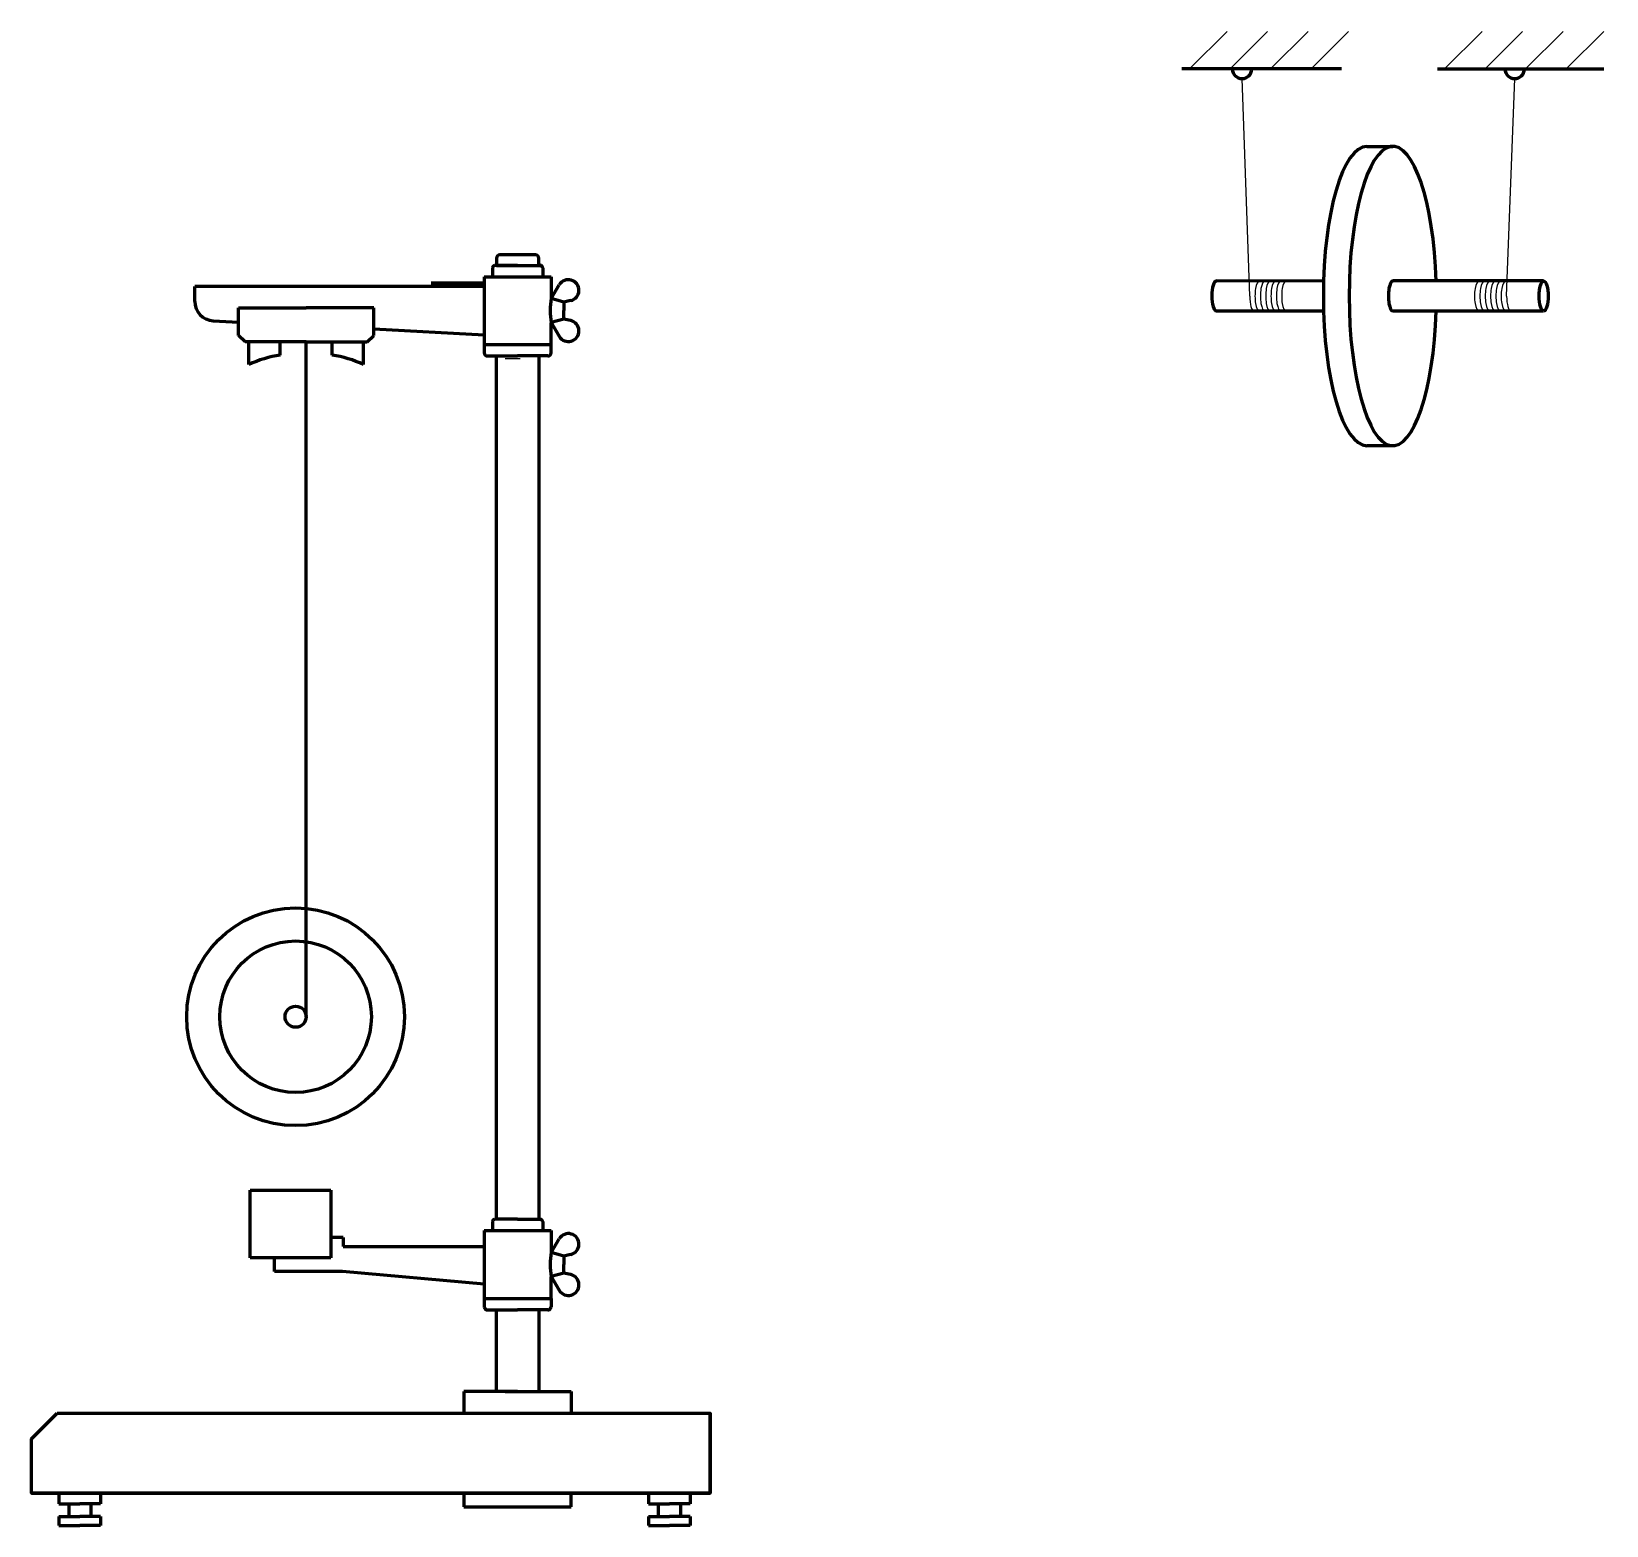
# Paper-space layout 'Чертёж' of a CAD drawing. Header units: millimetres. Extents: x 35 to 157, y 148 to 264.
import ezdxf

# ---------------------------------------------------------------- set-up
doc = ezdxf.new("R2010")
doc.units = ezdxf.units.MM
doc.linetypes.add('GOST2.303 5', pattern=[24, 20, -1.5, 1, -1.5])
for name, color, linetype, lineweight in [('Основные', 7, 'Continuous', 60), ('Построения', 170, 'Continuous', 0), ('Тонкие', 7, 'Continuous', 25), ('Штриховки', 7, 'GOST2.303 5', 25)]:
    doc.layers.add(name, color=color, linetype=linetype, lineweight=lineweight)
doc.layers.get('Построения').off()

# ---------------------------------------------------------------- blocks, each defined once
blk = doc.blocks.new('БАРАШЕК')
at = {"layer": 'Основные'}
for p, q in [((0, 1.35), (0.91, 2.89)), ((1.43, 0.96), (0, 1.35)), ((2.2, 1.12), (1.43, 0.96)), ((1.43, 0.96), (1.43, 0)), ((1.43, -0.96), (1.43, 0)), ((1.43, -0.96), (0, -1.35)), ((0, -1.35), (0.91, -2.89)), ((2.2, -1.12), (1.43, -0.96))]:
    blk.add_line(p, q, dxfattribs=at)
for centre, radius, start, end in [((1.95, 2.29), 1.19, 282.4121, 150.0186), ((8.8, 0), 8.9, 171.2657, 188.7343), ((1.95, -2.29), 1.19, 209.9814, 77.5879)]:
    blk.add_arc(centre, radius, start, end, dxfattribs=at)

psp = doc.layouts.new('Чертёж')

# ---------------------------------------------------------------- hatches: boundary and pattern name
at = {"layer": 'Штриховки'}
h = psp.add_hatch(dxfattribs=at)
h.set_pattern_fill('ANSI31', color=256, scale=0.7, style=0)
h.set_pattern_definition([(45, (8.5008, 0), (-1.571545, 1.571545), [])])
h.paths.add_polyline_path([(136.8, 261.1), (137.37, 264.01), (125.45, 264.01), (124.41, 261.1)])
h = psp.add_hatch(dxfattribs=at)
h.set_pattern_fill('ANSI31', color=256, scale=0.7, style=0)
h.paths.add_polyline_path([(144.88, 264.01), (142.67, 261.1), (155.14, 261.1), (157.36, 264.01)])

# ---------------------------------------------------------------- linework, layer by layer
at = {"layer": 'Основные'}
for p, q in [((136.8, 261.1), (124.41, 261.1)), ((144.24, 261.1), (157.15, 261.1)), ((138.78, 255.09), (140.78, 255.09)), ((70.94, 245.68), (70.94, 244.98)), ((72.88, 245.86), (71.13, 245.86)), ((72.88, 245.86), (74.64, 245.86)), ((74.83, 245.68), (74.83, 244.98)), ((70.29, 244.49), (66.17, 244.49)), ((70.29, 244.98), (70.29, 239.08)), ((70.29, 244.98), (75.48, 244.98)), ((70.29, 244.98), (75.48, 244.98)), ((75.48, 244.98), (75.48, 243.28)), ((135.41, 244.64), (127.08, 244.65)), ((152.47, 244.65), (140.78, 244.65)), ((70.29, 244.22), (47.84, 244.22)), ((47.84, 243.06), (47.84, 244.22)), ((51.24, 241.46), (51.24, 242.57)), ((51.24, 242.57), (56.48, 242.57)), ((61.72, 242.57), (56.48, 242.57)), ((61.72, 241.46), (61.72, 242.57)), ((135.41, 242.32), (127.08, 242.32)), ((152.47, 242.32), (140.78, 242.32)), ((49.26, 241.57), (51.24, 241.46)), ((51.24, 240.42), (51.24, 241.46)), ((61.72, 240.42), (61.72, 241.46)), ((61.72, 240.94), (70.29, 240.46)), ((75.48, 239.08), (75.48, 241.41)), ((51.74, 239.93), (51.24, 240.42)), ((56.48, 239.93), (51.74, 239.93)), ((52.04, 238.16), (52.04, 239.93)), ((54.47, 238.9), (54.47, 239.93)), ((56.48, 187.56), (56.48, 239.93)), ((56.48, 239.93), (61.22, 239.93)), ((58.49, 238.9), (58.49, 239.93)), ((60.93, 238.16), (60.93, 239.93)), ((61.22, 239.93), (61.72, 240.42)), ((70.29, 239.71), (75.48, 239.71)), ((70.54, 238.83), (72.88, 238.83)), ((71.25, 171.84), (71.25, 238.83)), ((75.23, 238.83), (72.88, 238.83)), ((74.52, 238.83), (74.52, 171.84)), ((138.78, 231.88), (140.78, 231.88)), ((52.14, 168.84), (52.14, 174.1)), ((52.14, 174.1), (58.4, 174.1)), ((58.4, 174.1), (58.4, 168.84)), ((70.94, 171.66), (70.94, 170.96)), ((72.88, 171.84), (71.13, 171.84)), ((72.88, 171.84), (74.64, 171.84)), ((74.83, 171.66), (74.83, 170.96)), ((59.35, 170.42), (58.4, 170.42)), ((59.35, 170.42), (59.35, 169.74)), ((70.29, 170.96), (70.29, 165.69)), ((70.29, 170.96), (75.48, 170.96)), ((75.48, 170.96), (75.48, 169.26)), ((54.02, 168.84), (52.14, 168.84)), ((54.02, 167.8), (54.02, 168.84)), ((58.4, 168.84), (54.02, 168.84)), ((59.35, 169.74), (70.29, 169.74)), ((59.3, 167.8), (54.02, 167.8)), ((70.29, 166.82), (59.3, 167.8)), ((75.48, 165.69), (75.48, 167.39)), ((70.29, 165.69), (75.48, 165.69)), ((70.29, 165.69), (70.29, 165.06)), ((75.48, 165.69), (75.48, 165.06)), ((70.54, 164.81), (72.88, 164.81)), ((71.23, 164.81), (71.23, 158.47)), ((75.23, 164.81), (72.88, 164.81)), ((74.52, 164.81), (74.52, 158.47)), ((72.88, 158.47), (68.72, 158.47)), ((68.72, 158.47), (68.72, 156.81)), ((72.88, 158.47), (77.05, 158.47)), ((77.05, 158.47), (77.05, 156.81)), ((87.83, 150.58), (87.83, 156.81)), ((35.17, 150.58), (87.83, 150.58)), ((37.3, 150.58), (37.3, 149.76)), ((40.52, 150.58), (40.52, 149.76)), ((68.72, 150.58), (68.72, 149.53)), ((77.05, 149.53), (77.05, 150.58)), ((83.05, 150.58), (83.05, 149.76)), ((86.27, 150.58), (86.27, 149.76)), ((37.3, 149.76), (38.91, 149.76)), ((38.06, 149.76), (38.06, 148.78)), ((40.52, 149.76), (38.91, 149.76)), ((39.77, 149.76), (39.77, 148.78)), ((68.72, 149.53), (77.05, 149.53)), ((83.05, 149.76), (84.66, 149.76)), ((83.8, 149.76), (83.8, 148.78)), ((86.27, 149.76), (84.66, 149.76)), ((85.51, 149.76), (85.51, 148.78)), ((37.3, 148.78), (37.3, 148.08)), ((37.3, 148.78), (38.91, 148.78)), ((37.3, 148.08), (38.91, 148.08)), ((40.52, 148.78), (38.91, 148.78)), ((40.52, 148.08), (38.91, 148.08)), ((40.52, 148.78), (40.52, 148.08)), ((83.05, 148.78), (83.05, 148.08)), ((83.05, 148.78), (84.66, 148.78)), ((83.05, 148.08), (84.66, 148.08)), ((86.27, 148.78), (84.66, 148.78)), ((86.27, 148.08), (84.66, 148.08)), ((86.27, 148.78), (86.27, 148.08))]:
    psp.add_line(p, q, dxfattribs=at)
psp.add_lwpolyline([(71.25, 245.86), (74.52, 245.86), (74.52, 246.42, 0.414214), (74.27, 246.67), (71.5, 246.67, 0.414214), (71.25, 246.42)], format="xyb", close=True, dxfattribs=at)
psp.add_lwpolyline([(37.17, 156.81), (87.83, 156.81), (87.83, 150.58), (35.17, 150.58), (35.17, 154.81)], close=True, dxfattribs=at)
for radius in [8.45, 5.88, 0.819]:
    psp.add_circle((55.66, 187.56), radius, dxfattribs=at)
for centre, radius, start, end in [((129.09, 261.1), 0.747, 180, 0), ((150.24, 261.1), 0.747, 180, 0), ((71.13, 245.68), 0.187, 90, 180), ((74.64, 245.68), 0.187, 0, 90), ((49.34, 243.06), 1.5, 180, 266.9908), ((55.66, 230.53), 8.45, 98.0947, 115.4071), ((57.3, 230.53), 8.45, 64.5929, 81.9053), ((70.54, 239.08), 0.25, 180, 270), ((75.23, 239.08), 0.25, 270, 360), ((71.13, 171.66), 0.187, 90, 180), ((74.64, 171.66), 0.187, 0, 90), ((70.54, 165.06), 0.25, 180, 270), ((75.23, 165.06), 0.25, 270, 0)]:
    psp.add_arc(centre, radius, start, end, dxfattribs=at)
for centre, major_axis, ratio, start_param, end_param in [((140.78, 243.48), (0, 11.61), 0.291421, 4.812556, 10.895407), ((138.78, 243.48), (0, -11.61), 0.291421, 3.141593, 6.283185), ((127.09, 243.48), (-0.01, 1.16), 0.299407, 0, 3.112417), ((140.78, 243.48), (0, 1.16), 0.291421, 0, 3.141593)]:
    psp.add_ellipse(centre, major_axis=major_axis, ratio=ratio, start_param=start_param, end_param=end_param, dxfattribs=at)
psp.add_ellipse((152.49, 243.48), major_axis=(0, -1.16), ratio=0.305369, dxfattribs=at)
at = {"layer": 'Тонкие'}
for p, q in [((129.68, 243.48), (129.09, 260.35)), ((149.61, 243.48), (150.24, 260.35)), ((71.93, 238.63), (73.09, 238.63)), ((71.93, 158.41), (73.09, 158.41)), ((71.93, 156.74), (73.09, 156.74))]:
    psp.add_line(p, q, dxfattribs=at)
for centre, major_axis, ratio, start_param, end_param in [((130.43, 243.48), (0, 1.16), 0.291346, 0.001041, 3.142658), ((130.85, 243.48), (0, 1.16), 0.291346, 0.001041, 3.142658), ((131.26, 243.48), (0, 1.16), 0.291346, 0.001041, 3.142658), ((131.67, 243.48), (0, 1.16), 0.291346, 0.001041, 3.142658), ((132.09, 243.48), (0, 1.16), 0.291346, 0.001041, 3.142658), ((132.5, 243.48), (0, 1.16), 0.291346, 0.001041, 3.142658), ((147.46, 243.48), (0, 1.16), 0.291346, 0.001041, 3.142658), ((147.88, 243.48), (0, 1.16), 0.291346, 0.001041, 3.142658), ((148.29, 243.48), (0, 1.16), 0.291346, 0.001041, 3.142658), ((148.71, 243.48), (0, 1.16), 0.291346, 0.001041, 3.142658), ((149.12, 243.48), (0, 1.16), 0.291346, 0.001041, 3.142658), ((149.53, 243.48), (0, 1.16), 0.291346, 0.001041, 3.142658), ((149.53, 243.48), (0, 1.16), 0.291346, 0.001041, 3.142658), ((130.02, 243.48), (0, -1.16), 0.29127, 4.712389, 6.283187), ((149.95, 243.48), (0, 1.16), 0.291346, 1.571015, 3.141617)]:
    psp.add_ellipse(centre, major_axis=major_axis, ratio=ratio, start_param=start_param, end_param=end_param, dxfattribs=at)

# ---------------------------------------------------------------- block references
at = {"layer": 'Построения', "zscale": 0.6903602276946519}
for p, xscale, yscale in [((75.48, 242.35), 0.6903602276946508, 0.6903602276946543), ((75.48, 168.33), 0.6903602276946543, 0.6903602276946685)]:
    psp.add_blockref('БАРАШЕК', p, dxfattribs=dict(at, xscale=xscale, yscale=yscale))

doc.saveas('drawing.dxf')
